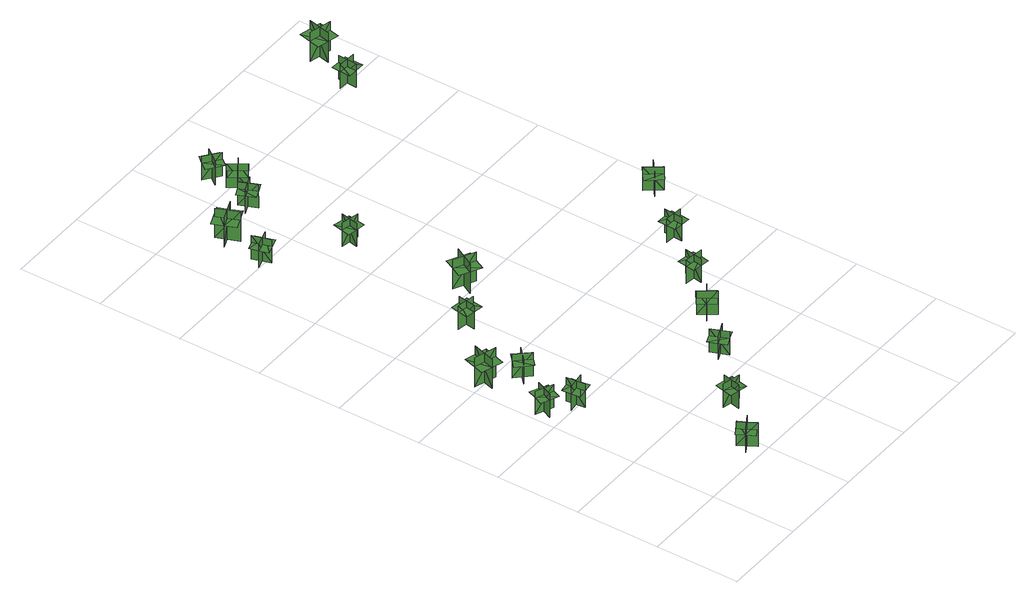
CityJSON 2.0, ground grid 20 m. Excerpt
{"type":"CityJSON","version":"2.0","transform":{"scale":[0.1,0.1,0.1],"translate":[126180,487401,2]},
"CityObjects":{
"tree1":{"type":"SolitaryVegetationObject","geometry":[{"type":"MultiSurface","lod":"1","boundaries":[[[0,1,2]],[[0,2,3]],[[4,5,6]],[[4,6,7]],[[8,9,10]],[[8,10,11]],[[8,11,12]],[[8,12,13]]]}]},
"tree2":{"type":"SolitaryVegetationObject","geometry":[{"type":"MultiSurface","lod":"1","boundaries":[[[14,15,16]],[[14,16,17]],[[18,19,20]],[[18,20,21]],[[22,23,24]],[[22,24,25]],[[22,25,26]],[[22,26,27]]]}]},
"tree3":{"type":"SolitaryVegetationObject","geometry":[{"type":"MultiSurface","lod":"1","boundaries":[[[28,29,30]],[[28,30,31]],[[32,33,34]],[[32,34,35]],[[36,37,38]],[[36,38,39]],[[36,39,40]],[[36,40,41]]]}]},
"tree4":{"type":"SolitaryVegetationObject","geometry":[{"type":"MultiSurface","lod":"1","boundaries":[[[42,43,44]],[[42,44,45]],[[46,47,48]],[[46,48,49]],[[50,51,52]],[[50,52,53]],[[50,53,54]],[[50,54,55]]]}]},
"tree5":{"type":"SolitaryVegetationObject","geometry":[{"type":"MultiSurface","lod":"1","boundaries":[[[56,57,58]],[[56,58,59]],[[60,61,62]],[[60,62,63]],[[64,65,66]],[[64,66,67]],[[64,67,68]],[[64,68,69]]]}]},
"tree6":{"type":"SolitaryVegetationObject","geometry":[{"type":"MultiSurface","lod":"1","boundaries":[[[70,71,72]],[[70,72,73]],[[74,75,76]],[[74,76,77]],[[78,79,80]],[[78,80,81]],[[78,81,82]],[[78,82,83]]]}]},
"tree7":{"type":"SolitaryVegetationObject","geometry":[{"type":"MultiSurface","lod":"1","boundaries":[[[84,85,86]],[[84,86,87]],[[88,89,90]],[[88,90,91]],[[92,93,94]],[[92,94,95]],[[92,95,96]],[[92,96,97]]]}]},
"tree8":{"type":"SolitaryVegetationObject","geometry":[{"type":"MultiSurface","lod":"1","boundaries":[[[98,99,100]],[[98,100,101]],[[102,103,104]],[[102,104,105]],[[106,107,108]],[[106,108,109]],[[106,109,110]],[[106,110,111]]]}]},
"tree9":{"type":"SolitaryVegetationObject","geometry":[{"type":"MultiSurface","lod":"1","boundaries":[[[112,113,114]],[[112,114,115]],[[116,117,118]],[[116,118,119]],[[120,121,122]],[[120,122,123]],[[120,123,124]],[[120,124,125]]]}]},
"tree10":{"type":"SolitaryVegetationObject","geometry":[{"type":"MultiSurface","lod":"1","boundaries":[[[126,127,128]],[[126,128,129]],[[130,131,132]],[[130,132,133]],[[134,135,136]],[[134,136,137]],[[134,137,138]],[[134,138,139]]]}]},
"tree11":{"type":"SolitaryVegetationObject","geometry":[{"type":"MultiSurface","lod":"1","boundaries":[[[140,141,142]],[[140,142,143]],[[144,145,146]],[[144,146,147]],[[148,149,150]],[[148,150,151]],[[148,151,152]],[[148,152,153]]]}]},
"tree12":{"type":"SolitaryVegetationObject","geometry":[{"type":"MultiSurface","lod":"1","boundaries":[[[154,155,156]],[[154,156,157]],[[158,159,160]],[[158,160,161]],[[162,163,164]],[[162,164,165]],[[162,165,166]],[[162,166,167]]]}]},
"tree13":{"type":"SolitaryVegetationObject","geometry":[{"type":"MultiSurface","lod":"1","boundaries":[[[168,169,170]],[[168,170,171]],[[172,173,174]],[[172,174,175]],[[176,177,178]],[[176,178,179]],[[176,179,180]],[[176,180,181]]]}]},
"tree14":{"type":"SolitaryVegetationObject","geometry":[{"type":"MultiSurface","lod":"1","boundaries":[[[182,183,184]],[[182,184,185]],[[186,187,188]],[[186,188,189]],[[190,191,192]],[[190,192,193]],[[190,193,194]],[[190,194,195]]]}]},
"tree15":{"type":"SolitaryVegetationObject","geometry":[{"type":"MultiSurface","lod":"1","boundaries":[[[196,197,198]],[[196,198,199]],[[200,201,202]],[[200,202,203]],[[204,205,206]],[[204,206,207]],[[204,207,208]],[[204,208,209]]]}]},
"tree16":{"type":"SolitaryVegetationObject","geometry":[{"type":"MultiSurface","lod":"1","boundaries":[[[210,211,212]],[[210,212,213]],[[214,215,216]],[[214,216,217]],[[218,219,220]],[[218,220,221]],[[218,221,222]],[[218,222,223]]]}]},
"tree17":{"type":"SolitaryVegetationObject","geometry":[{"type":"MultiSurface","lod":"1","boundaries":[[[224,225,226]],[[224,226,227]],[[228,229,230]],[[228,230,231]],[[232,233,234]],[[232,234,235]],[[232,235,236]],[[232,236,237]]]}]},
"tree18":{"type":"SolitaryVegetationObject","geometry":[{"type":"MultiSurface","lod":"1","boundaries":[[[238,239,240]],[[238,240,241]],[[242,243,244]],[[242,244,245]],[[246,247,248]],[[246,248,249]],[[246,249,250]],[[246,250,251]]]}]},
"tree19":{"type":"SolitaryVegetationObject","geometry":[{"type":"MultiSurface","lod":"1","boundaries":[[[252,253,254]],[[252,254,255]],[[256,257,258]],[[256,258,259]],[[260,261,262]],[[260,262,263]],[[260,263,264]],[[260,264,265]]]}]},
"tree20":{"type":"SolitaryVegetationObject","geometry":[{"type":"MultiSurface","lod":"1","boundaries":[[[266,267,268]],[[266,268,269]],[[270,271,272]],[[270,272,273]],[[274,275,276]],[[274,276,277]],[[274,277,278]],[[274,278,279]]]}]},
"tree21":{"type":"SolitaryVegetationObject","geometry":[{"type":"MultiSurface","lod":"1","boundaries":[[[280,281,282]],[[280,282,283]],[[284,285,286]],[[284,286,287]],[[288,289,290]],[[288,290,291]],[[288,291,292]],[[288,292,293]]]}]}
},
"vertices":[
[40,466,4],[21,425,4],[21,425,65],[40,466,65],[12,455,4],[52,437,4],[52,437,65],[12,455,65],[12,455,48],[3,435,48],[43,417,48],[52,437,48],[61,457,48],[21,476,48],
[165,57,4],[188,18,4],[188,18,66],[165,57,66],[158,28,4],[196,51,4],[196,51,66],[158,28,66],[158,28,49],[169,9,49],[207,32,49],[196,51,49],[185,70,49],[147,47,49],
[90,384,4],[85,428,4],[85,428,66],[90,384,66],[108,408,4],[65,402,4],[65,402,66],[108,408,66],[108,408,48],[106,430,48],[62,424,48],[65,402,48],[67,380,48],[111,386,48],
[14,609,4],[67,593,4],[67,593,81],[14,609,81],[31,577,4],[47,630,4],[47,630,81],[31,577,81],[31,577,59],[58,569,59],[74,622,59],[47,630,59],[21,638,59],[5,585,59],
[113,562,4],[81,532,4],[81,532,66],[113,562,66],[84,563,4],[114,531,4],[114,531,66],[84,563,66],[84,563,49],[68,548,49],[98,516,49],[114,531,49],[130,546,49],[100,578,49],
[277,165,5],[267,122,5],[267,122,67],[277,165,67],[251,150,5],[295,140,5],[295,140,67],[251,150,67],[251,150,50],[246,128,50],[290,118,50],[295,140,50],[300,161,50],[256,171,50],
[193,737,6],[149,745,6],[149,745,68],[193,737,68],[176,761,6],[169,718,6],[169,718,68],[176,761,68],[176,761,51],[154,765,51],[147,722,51],[169,718,51],[191,714,51],[198,758,51],
[106,1183,9],[93,1225,9],[93,1225,70],[106,1183,70],[120,1209,9],[78,1196,9],[78,1196,70],[120,1209,70],[120,1209,53],[114,1230,53],[72,1217,53],[78,1196,53],[85,1175,53],[127,1188,53],
[377,251,3],[417,268,3],[417,268,64],[377,251,64],[404,240,3],[387,280,3],[387,280,64],[404,240,64],[404,240,47],[424,248,47],[407,289,47],[387,280,47],[366,272,47],[383,231,47],
[112,1331,4],[133,1280,4],[133,1280,81],[112,1331,81],[98,1297,4],[149,1318,4],[149,1318,81],[98,1297,81],[98,1297,60],[109,1272,60],[160,1293,60],[149,1318,60],[138,1344,60],[87,1323,60],
[289,843,4],[263,794,4],[263,794,81],[289,843,81],[254,832,4],[303,807,4],[303,807,81],[254,832,81],[254,832,59],[241,808,59],[290,782,59],[303,807,59],[315,831,59],[266,857,59],
[236,1097,7],[279,1088,7],[279,1088,68],[236,1097,68],[252,1072,7],[261,1115,7],[261,1115,68],[252,1072,68],[252,1072,51],[274,1068,51],[282,1111,51],[261,1115,51],[239,1120,51],[230,1076,51],
[475,373,2],[501,337,2],[501,337,63],[475,373,63],[470,344,2],[506,370,2],[506,370,63],[470,344,63],[470,344,46],[483,326,46],[519,352,46],[506,370,46],[493,388,46],[457,362,46],
[251,1340,8],[210,1322,8],[210,1322,69],[251,1340,69],[223,1351,8],[241,1310,8],[241,1311,69],[223,1351,69],[223,1351,52],[203,1342,52],[221,1302,52],[241,1310,52],[261,1319,52],[244,1360,52],
[287,1369,4],[261,1406,4],[261,1406,66],[287,1369,66],[292,1398,4],[256,1373,4],[256,1373,66],[292,1398,66],[292,1398,49],[279,1416,49],[243,1391,49],[256,1373,49],[268,1355,49],[305,1380,49],
[280,1463,6],[253,1428,6],[253,1428,68],[280,1463,68],[251,1460,6],[286,1433,6],[286,1433,68],[251,1460,68],[251,1460,51],[237,1442,51],[272,1415,51],[286,1433,51],[300,1450,51],[265,1477,51],
[568,427,1],[575,471,1],[575,471,63],[568,427,63],[592,444,1],[548,451,1],[548,451,63],[592,444,63],[592,444,46],[595,466,46],[552,473,46],[548,451,46],[545,430,46],[588,423,46],
[656,538,2],[659,582,2],[659,582,64],[656,538,64],[678,557,2],[634,560,2],[634,560,64],[678,557,64],[678,557,47],[680,579,47],[635,582,47],[634,560,47],[633,538,47],[677,535,47],
[744,667,3],[779,695,3],[779,695,64],[744,667,64],[773,663,3],[746,698,3],[746,698,64],[773,663,64],[773,663,47],[791,677,47],[763,712,47],[746,698,47],[728,684,47],[756,650,47],
[707,1399,5],[663,1401,5],[663,1401,67],[707,1399,67],[687,1421,5],[685,1376,5],[685,1376,67],[687,1421,67],[687,1421,49],[665,1422,49],[663,1377,49],[685,1376,49],[708,1376,49],[709,1420,49],
[701,1503,4],[755,1490,4],[755,1490,81],[701,1503,81],[721,1471,4],[733,1525,4],[733,1525,81],[721,1471,81],[721,1471,59],[748,1465,59],[760,1519,59],[733,1525,59],[706,1531,59],[694,1478,59]
]}
